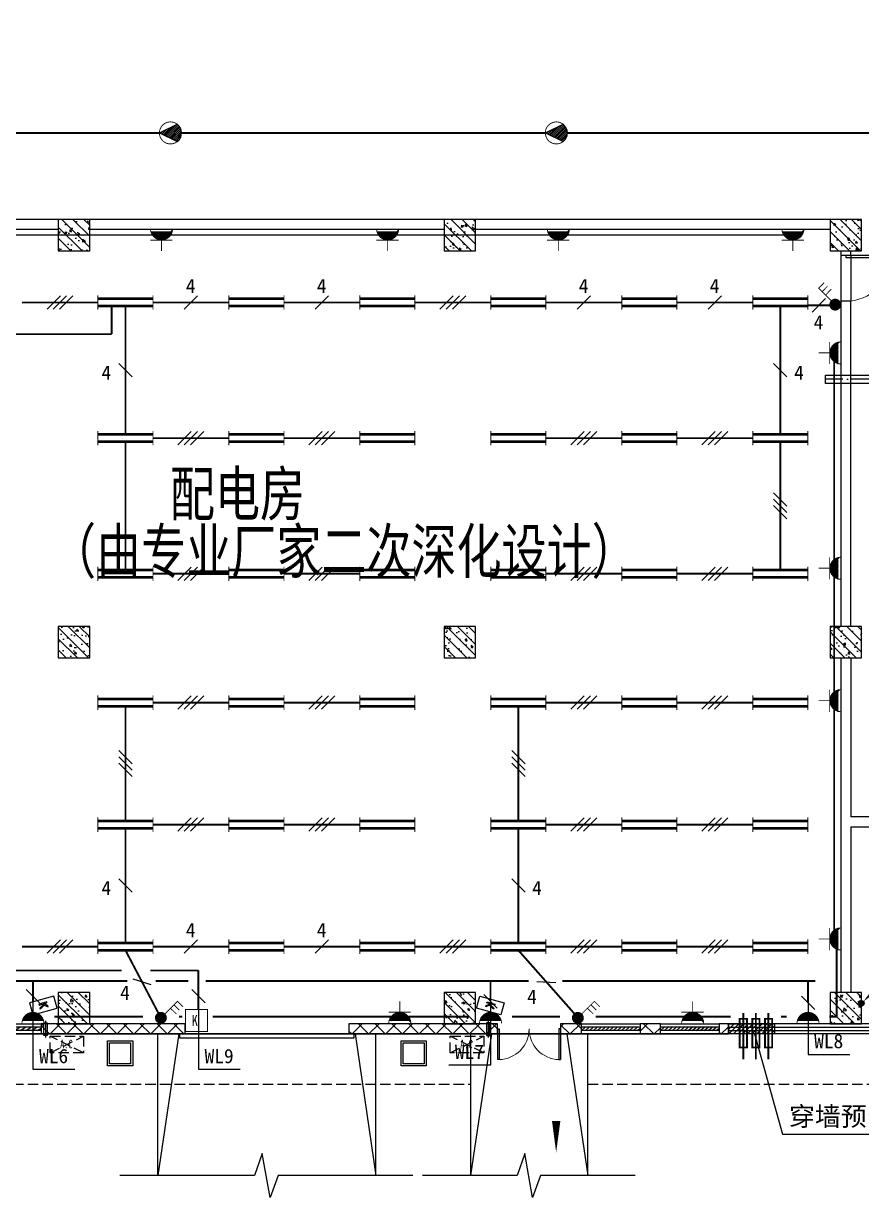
# Model space of a CAD drawing. Header units: millimetres. Extents: x -633009578 to 5705885, y -633235091 to 2571734.
# Drawn here: x 2863417 to 2883395, y 2056096 to 2084081 of the extents above; entities that cross this region are included whole.
import ezdxf

# ---------------------------------------------------------------- set-up
doc = ezdxf.new("R2010")
doc.units = ezdxf.units.MM
doc.header["$LTSCALE"] = 1000
doc.header["$MEASUREMENT"] = 0
doc.linetypes.add('DASH', pattern=[0.35, 0.25, -0.1])
doc.linetypes.add('DOTE', pattern=[2.4200000000000004, 2, -0.2, 0.02, -0.2])
doc.layers.get('0').update_dxf_attribs({"color": 9})
for name, color, linetype in [('3T_WOOD', 21, 'Continuous'), ('A-COLUM(柱)', 255, 'Continuous'), ('A-DI-S(箭头)', 76, 'Continuous'), ('A-DOOR(门）', 4, 'Continuous'), ('A-EQPM(设备)', 15, 'Continuous'), ('A-F-AREA(计算)', 5, 'Continuous'), ('A-HATH(填充)', 8, 'Continuous'), ('A-LM-QPM(设备)', 8, 'Continuous'), ('A-ROOF-G(钢构)', 25, 'Continuous'), ('A-ST-O(室外)', 54, 'Continuous'), ('A-STAR(楼梯)', 51, 'Continuous'), ('A-TEXT(房间)', 243, 'Continuous'), ('A-WALL(墙)', 255, 'Continuous'), ('A-WINDOW（窗）', 4, 'Continuous'), ('WALL', 9, 'Continuous'), ('电-弱电平面-箭头', 3, 'Continuous'), ('电-强电平面-标注', 3, 'Continuous'), ('电-强电平面-线缆', 3, 'Continuous'), ('电-桥架', 4, 'Continuous'), ('设备-插座', 3, 'Continuous'), ('设备-照明', 3, 'Continuous'), ('设备-箱柜', 3, 'Continuous')]:
    doc.layers.add(name, color=color, linetype=linetype)
doc.styles.add('_TCH', font='simhei.ttf', dxfattribs={"width": 0.75, "bigfont": 'hztxt.shx'})
doc.styles.add('_TCH_DIM', font='simhei.ttf', dxfattribs={"width": 0.8, "bigfont": 'hztxt.shx'})
doc.styles.add('ELEC-DIM', font='simhei.ttf')
doc.styles.add('IDQSTYLE', font='simhei.ttf', dxfattribs={"width": 0.707, "bigfont": 'hztxt.shx'})
doc.styles.get("Standard").update_dxf_attribs({"font": 'simhei.ttf', "bigfont": 'hztxt.shx'})
pattern_1 = [(45, (-1310357.920547368, -13.22285339003429), (-200.0002033111466, 200.0002033111467), []), (135, (-1310357.920547368, -13.22285339003429), (-200.0002033111467, -200.0002033111466), [])]

# ---------------------------------------------------------------- blocks, each defined once
blk = doc.blocks.new('VdFDAFDFfasdgfswgre')
at = {"layer": 'A-LM-QPM(设备)'}
for p, q in [((-18.82899837940931, -406.182118716184), (32.44091908354312, -219.865729555022)), ((32.44091908354312, -219.865729555022), (56.36419694311917, -226.448856712319)), ((56.36419694311917, -226.448856712319), (37.18157476373017, -296.1590703437105)), ((49.2817729152739, -324.0305588338524), (125.9159782715142, -245.5878820237704)), ((153.1663345098495, -253.0865434217267), (58.93851659074426, -349.0140868732706)), ((125.9159782715142, -245.5878820237704), (153.1663345098495, -253.0865434217267)), ((5.094279481098056, -412.765245873481), (-18.82899837940931, -406.182118716184)), ((26.97990751266479, -333.232229411602), (5.094279481098056, -412.765245873481)), ((49.2817729152739, -324.0305588338524), (26.97990751266479, -333.232229411602)), ((26.97990751266479, -333.232229411602), (49.2817729152739, -324.0305588338524)), ((67.04131023027003, -429.8116214922629), (26.97990751266479, -333.232229411602)), ((37.18157476373017, -296.1590703437105), (49.2817729152739, -324.0305588338524)), ((58.93851659074426, -349.0140868732706), (97.61874484550208, -438.2258171304129)), ((97.61874484550208, -438.2258171304129), (67.04131023027003, -429.8116214922629))]:
    blk.add_line(p, q, dxfattribs=at)
blk.add_lwpolyline([(0, 0), (289.248551459983, -79.59444376500323), (130.0596639309078, -658.0915466849692), (-159.1888875309378, -578.4971029208973)], close=True, dxfattribs=at)
blk = doc.blocks.new('1fdasdas')
at = {"layer": 'A-EQPM(设备)', "linetype": 'DASH'}
for p, q in [((800.000240216963, -0.0003133723512291908), (0.0002401703968644142, 399.9996865927242)), ((0.0002401703968644142, -0.0003133723512291908), (800.000240216963, 399.9996865927242))]:
    blk.add_line(p, q, dxfattribs=at)
blk.add_lwpolyline([(0.0002401703968644142, 399.9996865927242), (800.000240216963, 399.9996865927242), (800.000240216963, -0.0003133723512291908), (0.0002401703968644142, -0.0003133723512291908)], close=True, dxfattribs=at)
at = {"layer": 'A-EQPM(设备)', "style": '_TCH_DIM', "width": 0.7058823529411765}
blk.add_text('A.C', height=204, dxfattribs=at).set_placement((239.6609672275372, 108.2505295248702))
blk = doc.blocks.new('31231')
at = {"layer": 'A-EQPM(设备)', "linetype": 'DASH', "ltscale": 500}
blk.add_lwpolyline([(46923.81837394973, 1033154.040788963), (47003.81837394973, 1033154.040788963), (47003.81837394973, 1032854.040788963), (46923.81837394973, 1032854.040788963)], close=True, dxfattribs=at)
blk.add_lwpolyline([(46963.81837394973, 1033204.040788963), (46963.81837394973, 1032804.040788963)], dxfattribs=at)
blk = doc.blocks.new('$DorLib2D$00000002')
for p, q in [((-0.5, -5.684341886080802e-17), (-0.5000000000000007, 0.4875)), ((-0.4750000000000007, 0.4875), (-0.5000000000000007, 0.4875)), ((-0.475, -2.842170943040401e-17), (-0.4750000000000007, 0.4875)), ((0.475, -2.842170943040401e-17), (0.4750000000000007, 0.4875)), ((0.4750000000000007, 0.4875), (0.5000000000000007, 0.4875)), ((0.5, -5.684341886080802e-17), (0.5000000000000007, 0.4875)), ((-0.5, -5.684341886080802e-17), (-0.475, -2.842170943040401e-17)), ((0.5, -5.684341886080802e-17), (0.475, -2.842170943040401e-17))]:
    blk.add_line(p, q)
at = {"lineweight": 13}
for centre, start, end in [((-0.4875, -4.263256414560601e-17), 0, 88.53071641864632), ((0.4875, -4.263256414560601e-17), 91.4692835813537, 180)]:
    blk.add_arc(centre, 0.4875, start, end, dxfattribs=at)
blk = doc.blocks.new('$DorLib2D$00000126')
at = {"color": 0, "linetype": 'Continuous'}
for p, q in [((-0.5319999999956053, 0.5), (-0.5319999999956053, 0.900000000000091)), ((0.5320000000047003, 0.900000000000091), (0.5320000000047003, 0.5000000000002274))]:
    blk.add_line(p, q, dxfattribs=at)
at = {"color": 0, "linetype": 'DASH'}
for p, q in [((-0.5319999999956053, 0.900000000000091), (0.5320000000047003, 0.900000000000091)), ((-0.5319999999956053, 0.5), (0.5320000000047003, 0.5000000000002274))]:
    blk.add_line(p, q, dxfattribs=at)
blk = doc.blocks.new('$TCHSYS$WIN2D')
for p, q in [((-0.5, 0.5), (0.5, 0.5)), ((-0.5, 0.5), (-0.4999999999999999, -0.5)), ((0.5, 0.5), (0.4999999999999998, -0.5)), ((0.5, 0.1666666666666666), (-0.5, 0.1666666666666666)), ((0.5, -0.1666666666666667), (-0.5, -0.1666666666666667)), ((-0.4999999999999999, -0.5), (0.5, -0.5))]:
    blk.add_line(p, q)
blk = doc.blocks.new('$WINLIB2D$00000039')
at = {"color": 0}
for points in [[(-0.4999999999983409, 0.5000000000445652), (-0.4999999999999964, -0.4999999999999716)], [(0.5000000000016591, 0.4999999999536158), (-0.4999999999983409, 0.5000000000445652)], [(0.4999999999983338, -0.5000000000463842), (0.4999999999999609, 0.4999999999999432)], [(-0.499999999999428, 0.1666666667124446), (0.500000000000572, 0.1666666666205998)], [(-0.3838834764901549, -0.166666666632409), (-0.4479860405916831, 0.1666666667079113)], [(-0.3158924398378069, -0.166666666637866), (-0.3799950039392748, 0.1666666667006353)], [(-0.2479014031851996, -0.166666666645142), (-0.3120039672867243, 0.1666666666951784)], [(-0.1799103665328481, -0.1666666666505989), (-0.2440129306343159, 0.1666666666887977)], [(-0.1119193298802692, -0.1666666666569512), (-0.1760218939817904, 0.1666666666824455)], [(-0.04392829322788927, -0.1666666666633319), (-0.1080308573293216, 0.1666666666760648)], [(0.02406274342471804, -0.1666666666696841), (-0.04003982067680312, 0.1666666666697125)], [(0.09205378007703402, -0.1666666666751411), (0.02795121597557682, 0.1666666666642556)], [(0.1600448167296129, -0.1666666666815217), (0.0959422526280953, 0.1666666666578749)], [(0.2280358533819644, -0.166666666687874), (0.163933289280525, 0.1666666666505989)], [(0.2960268900345753, -0.1666666666942547), (0.231924325933047, 0.1666666666460657)], [(0.3640179266869801, -0.1666666667006069), (0.2999153625854838, 0.166666666639685)], [(0.4320089633395341, -0.1666666667060639), (0.3679063992380058, 0.166666666632409)], [(0.4999999999916831, -0.1666666667115209), (0.4358974358904746, 0.1666666666260568)], [(-0.4518745131427302, -0.1666666666260284), (-0.5000000000072298, 0.08358586507802102)], [(-0.500000000000572, -0.1666666666214951), (0.499999999999428, -0.1666666667124446)], [(0.4999999999983338, -0.5000000000463842), (-0.5000000000016662, -0.4999999999554348)]]:
    blk.add_lwpolyline(points, dxfattribs=at)
blk = doc.blocks.new('$DorLib2D$00000001')
for p, q in [((0.45, 0.9750000000000001), (0.5000000000000002, 0.9750000000000001)), ((0.45, 0), (0.45, 0.9750000000000001)), ((0.5, 0), (0.5, 0.9750000000000001)), ((0.5, 0), (0.45, 0))]:
    blk.add_line(p, q)
at = {"lineweight": 13}
blk.add_arc((0.475, 0), 0.975, 91.4692835813538, 180, dxfattribs=at)
blk = doc.blocks.new('_FZH')
h = blk.add_hatch()
h.set_pattern_fill('钢筋混凝土', color=256, scale=0.1, style=0)
h.set_pattern_definition([(45, (0, 0), (-0.1767766952966369, 0.1767766952966369), []), (50, (0, 0), (0.7172601826007535, -0.06275213498259512), [0.07500000000000001, -0.8250000000000001]), (355, (0, 0), (-0.138751333613, 0.7521921337000119), [0.06, -0.66]), (100.4514, (0.05977168000000001, -0.00522934), (0.5785093817140216, 0.6894395420609536), [0.06374019, -0.701142112]), (46.1842, (0, 0.2), (1.067241048625645, -0.1655190143290181), [0.1125, -1.2375]), (96.6356, (0.088936745, 0.186206693), (0.9346627055487033, 0.9741178709004418), [0.095610288, -1.051713]), (351.1842, (0, 0.2), (0.9346619451336272, 0.9741186009253247), [0.09000000000000001, -0.9900000000000001]), (21, (0.1, 0.15), (0.5969070521184617, -0.4026188906653388), [0.07500000000000001, -0.8250000000000001]), (326, (0.1, 0.15), (0.2433153319215824, 0.7251500450468529), [0.06, -0.66]), (71.4514, (0.149742233, 0.116448394), (0.84022262858149, 0.3225304967099524), [0.06374019, -0.701142112]), (37.50000000000001, (0, 0), (0.01215985531729062, 0.3328938538313115), [0, -0.652, 0, -0.67, 0, -0.6625000000000001]), (7.499999999999999, (0, 0), (0.2630695374421486, 0.3944117118823603), [0, -0.382, 0, -0.637, 0, -0.2525]), (-32.5, (-0.223, 0), (0.533822436172409, -0.02255487173437976), [0, -0.25, 0, -0.78, 0, -1.035]), (-42.5, (-0.323, 0), (0.5831861693423862, 0.1001049823323177), [0, -0.325, 0, -0.518, 0, -0.735])])
h.paths.add_polyline_path([(-0.5, -0.5), (0.5, -0.5), (0.5, 0.5), (-0.5, 0.5)])
blk.add_lwpolyline([(-0.5, -0.5), (0.5, -0.5), (0.5, 0.5), (-0.5, 0.5)], close=True)
blk = doc.blocks.new('9-29-1')
h = blk.add_hatch()
h.set_pattern_fill('ANSI31', color=256, scale=50)
h.set_pattern_definition([(45, (0, 0), (-56.1266007566822, 56.12660075668221), [])])
h.paths.add_polyline_path([(1224340.587888442, 1382257.113137862), (1225440.587888442, 1382257.113137862), (1225440.587888442, 1382017.113137862), (1224340.587888442, 1382017.113137862)])
at = {"layer": 'A-HATH(填充)'}
h = blk.add_hatch(dxfattribs=at)
h.set_pattern_fill('多孔材料', color=256, scale=100, style=0)
h.set_pattern_definition(pattern_1)
h.paths.add_polyline_path([(1207960.598288081, 1382017.113137871), (1211390.598288081, 1382017.113137871), (1211390.598288081, 1382257.113137866), (1207960.598288081, 1382257.113137866)])
h = blk.add_hatch(dxfattribs=at)
h.set_pattern_fill('多孔材料', color=256, scale=100, style=0)
h.set_pattern_definition(pattern_1)
h.paths.add_polyline_path([(1215290.59828859, 1382017.113137871), (1218840.598288081, 1382017.113137871), (1218840.598288081, 1382257.113137865), (1215290.59828859, 1382257.113137865)])
h = blk.add_hatch(dxfattribs=at)
h.set_pattern_fill('多孔材料', color=256, scale=100, style=0)
h.set_pattern_definition(pattern_1)
h.paths.add_polyline_path([(1220340.598288081, 1382017.113137871), (1220840.587888199, 1382017.113137871), (1220840.587888199, 1382257.113137865), (1220340.598288081, 1382257.113137865)])
h = blk.add_hatch(dxfattribs=at)
h.set_pattern_fill('多孔材料', color=256, scale=100, style=0)
h.set_pattern_definition(pattern_1)
h.paths.add_polyline_path([(1222240.587888198, 1382017.113137871), (1222720.587888707, 1382017.113137871), (1222720.587888707, 1382257.113137865), (1222240.587888198, 1382257.113137865)])
h = blk.add_hatch(dxfattribs=at)
h.set_pattern_fill('多孔材料', color=256, scale=100, style=0)
h.set_pattern_definition(pattern_1)
h.paths.add_polyline_path([(1224120.587888707, 1382017.113137871), (1224340.587888199, 1382017.113137871), (1224340.587888198, 1382257.113137865), (1224120.587888707, 1382257.113137865)])
blk.add_lwpolyline([(1224340.587888442, 1382257.113137862), (1225440.587888442, 1382257.113137862), (1225440.587888442, 1382017.113137862), (1224340.587888442, 1382017.113137862)], close=True)
at = {"layer": 'A-DI-S(箭头)'}
blk.add_lwpolyline([(1220236.369363903, 1380858.48716677, 0, 0, 0), (1220236.369363903, 1379195.48716677, 0, 200, 0), (1220236.369363903, 1379945.48716677, 0, 0, 0)], format="xyseb", dxfattribs=at)
for points in [[(1216819.292556474, 1378643.969036327), (1213607.093135256, 1378643.969036327), (1213416.008762266, 1378118.969036327), (1213230.865432522, 1379168.969036327), (1213044.593135256, 1378643.969036327), (1209832.393714038, 1378643.969036327)], [(1222119.292556473, 1378643.966357312), (1219866.312455637, 1378643.966357312), (1219675.228082647, 1378118.966357312), (1219490.084752903, 1379168.966357312), (1219303.812455637, 1378643.966357312), (1217050.832354801, 1378643.966357312)]]:
    blk.add_lwpolyline(points, dxfattribs=at)
at = {"layer": 'A-DOOR(门）'}
for p, q in [((1227020.598288357, 1400582.113137483), (1227020.598288357, 1399482.113137483)), ((1227260.598288357, 1400582.113137483), (1227260.598288357, 1399482.113137483)), ((1211390.598288313, 1382017.113137865), (1215290.598288313, 1382017.113137865)), ((1218840.598288335, 1382017.113137865), (1220340.598288335, 1382017.113137865))]:
    blk.add_line(p, q, dxfattribs=at)
at = {"layer": 'A-F-AREA(计算)'}
blk.add_lwpolyline([(1121700.598288358, 1518097.113137865), (1255980.598288358, 1518097.113137865), (1255980.598288358, 1382017.113137865), (1121700.598288358, 1382017.113137865)], close=True, dxfattribs=at)
at = {"layer": 'A-ROOF-G(钢构)'}
for points in [[(1209540.605494114, 1381855.3792425), (1210140.605494114, 1381855.3792425), (1210140.605494114, 1381255.3792425), (1209540.605494114, 1381255.3792425)], [(1209590.605494114, 1381805.3792425), (1210090.605494114, 1381805.3792425), (1210090.605494114, 1381305.3792425), (1209590.605494114, 1381305.3792425)], [(1216540.605494117, 1381855.3792425), (1217140.605494117, 1381855.3792425), (1217140.605494117, 1381255.3792425), (1216540.605494117, 1381255.3792425)], [(1216590.605494117, 1381805.3792425), (1217090.605494117, 1381805.3792425), (1217090.605494117, 1381305.3792425), (1216590.605494117, 1381305.3792425)]]:
    blk.add_lwpolyline(points, close=True, dxfattribs=at)
at = {"layer": 'A-ST-O(室外)', "linetype": 'DASH'}
for points in [[(1206240.597893176, 1380817.113137878), (1218190.598288403, 1380817.113137879)], [(1220990.597848017, 1380817.113137879), (1238540.598287759, 1380817.113137879)]]:
    blk.add_lwpolyline(points, dxfattribs=at)
at = {"layer": 'A-STAR(楼梯)'}
for points in [[(1210740.599526093, 1378643.966357319), (1210740.598288187, 1382017.113137863)], [(1211240.598288187, 1382017.113137873), (1210740.599526093, 1378643.966357319)], [(1215440.598288403, 1382017.113137873), (1215940.597050498, 1378643.966357319)], [(1215940.597050498, 1378643.966357319), (1215940.598288403, 1382017.113137863)], [(1218190.598288403, 1382017.113137862), (1218190.598288403, 1378643.966357312)], [(1218690.598288403, 1382017.113137866), (1218190.598288403, 1378643.966357312)], [(1220490.598288403, 1382017.113137866), (1220990.597050498, 1378643.966357312)], [(1220990.597050498, 1378643.966357312), (1220990.598288403, 1382017.113137856)]]:
    blk.add_lwpolyline(points, dxfattribs=at)
at = {"layer": 'A-WALL(墙)'}
for p, q in [((1208365.598288569, 1401432.113137871), (1199415.598288569, 1401432.11313788)), ((1217565.598288569, 1401432.113137909), (1209115.598288569, 1401432.113137836)), ((1226765.598288569, 1401432.113137838), (1218315.598287918, 1401432.113137844)), ((1208365.598288569, 1401192.113137871), (1199415.598288569, 1401192.113137833)), ((1217565.598288569, 1401192.113137857), (1209115.598288569, 1401192.113137856)), ((1226765.598288569, 1401192.113137891), (1218315.598287918, 1401192.113137847)), ((1227020.598288357, 1400682.113137866), (1227020.598288349, 1400582.113137516)), ((1227260.598288401, 1400582.113137516), (1227260.598288357, 1400682.113137866)), ((1227020.598288349, 1400582.113137516), (1227260.598288401, 1400582.113137516)), ((1227260.598288401, 1399482.113137516), (1227020.598288349, 1399482.113137516)), ((1227020.598288349, 1399482.113137516), (1227020.598288359, 1391732.113137495)), ((1227260.598288368, 1391732.113137495), (1227260.598288401, 1399482.113137516)), ((1227020.598288357, 1390982.113137866), (1227020.598288357, 1387077.113143673)), ((1227260.598288357, 1390982.113137866), (1227260.598288451, 1387197.113143614)), ((1227020.598288357, 1387077.113143673), (1227020.598288308, 1383007.113138146)), ((1228720.598288495, 1387197.113143614), (1227260.598288451, 1387197.113143614)), ((1227260.598288355, 1386957.113143722), (1227260.598288355, 1383007.113138146)), ((1227260.598288355, 1386957.113143722), (1228720.598288492, 1386957.113143768))]:
    blk.add_line(p, q, dxfattribs=at)
at = {"layer": 'A-WINDOW（窗）'}
blk.add_lwpolyline([(1225440.587888387, 1382257.113137861), (1225440.587888387, 1382017.113137861)], dxfattribs=at)
at = {"layer": 'WALL'}
for p, q in [((1211390.598288081, 1382257.113137866), (1207960.598288081, 1382257.113137866)), ((1207960.598288081, 1382257.113137866), (1207960.598288081, 1382017.113137871)), ((1211390.598288081, 1382017.113137871), (1211390.598288081, 1382257.113137866)), ((1218840.598288081, 1382257.113137865), (1215290.59828859, 1382257.113137865)), ((1215290.59828859, 1382257.113137865), (1215290.59828859, 1382017.113137871)), ((1218840.598288081, 1382017.113137871), (1218840.598288081, 1382257.113137865)), ((1220840.587888199, 1382257.113137865), (1220340.598288081, 1382257.113137865)), ((1220340.598288081, 1382257.113137865), (1220340.598288081, 1382017.113137871)), ((1220840.587888199, 1382017.113137871), (1220840.587888199, 1382257.113137865)), ((1222720.587888707, 1382257.113137865), (1222240.587888198, 1382257.113137865)), ((1222240.587888198, 1382257.113137865), (1222240.587888198, 1382017.113137871)), ((1222720.587888707, 1382017.113137871), (1222720.587888707, 1382257.113137865)), ((1224340.587888198, 1382257.113137865), (1224120.587888707, 1382257.113137865)), ((1224120.587888707, 1382257.113137865), (1224120.587888707, 1382017.113137871)), ((1224340.587888199, 1382017.113137871), (1224340.587888198, 1382257.113137865)), ((1207960.598288081, 1382017.113137871), (1211390.598288081, 1382017.113137871)), ((1215290.59828859, 1382017.113137871), (1218840.598288081, 1382017.113137871)), ((1220340.598288081, 1382017.113137871), (1220840.587888199, 1382017.113137871)), ((1222240.587888198, 1382017.113137871), (1222720.587888707, 1382017.113137871)), ((1224120.587888707, 1382017.113137871), (1224340.587888199, 1382017.113137871))]:
    blk.add_line(p, q, dxfattribs=at)
at = {"layer": 'A-COLUM(柱)', "xscale": 750, "yscale": 750, "zscale": 750, "rotation": 270}
for p in [(1208740.598288357, 1401057.113137866), (1217940.598288357, 1401057.113137866), (1227140.598288357, 1401057.113137866), (1208740.598288357, 1391357.113137866), (1217940.598288357, 1391357.113137866), (1227140.598288357, 1391357.113137866), (1208740.598288357, 1382632.113137866), (1217940.598288357, 1382632.113137866), (1227140.598288357, 1382632.113137866)]:
    blk.add_blockref('_FZH', p, dxfattribs=at)
at = {"layer": 'A-DOOR(门）', "extrusion": (0, 0, -1)}
for name, p, xscale, yscale, zscale, rotation in [('$DorLib2D$00000001', (-1227140.598288357, 1400032.113137483), 1100, 1100, 1100, 90.00000000000001), ('$DorLib2D$00000126', (-1213340.598288313, 1382137.113137865), -3900, 240, 3900, 180.0000000000016), ('$DorLib2D$00000002', (-1219590.598288335, 1382137.113137865), -1500, 1500, 1500, 180.0000000000016)]:
    blk.add_blockref(name, p, dxfattribs=dict(at, xscale=xscale, yscale=yscale, zscale=zscale, rotation=rotation))
at = {"layer": 'A-EQPM(设备)', "color": 6}
for name, p in [('31231', (1161101.779914407, 349128.3871107285)), ('1fdasdas', (1208171.348970223, 1381566.133834988)), ('1fdasdas', (1217709.86153762, 1381566.133834988))]:
    blk.add_blockref(name, p, dxfattribs=at)
at = {"layer": 'A-EQPM(设备)', "color": 6, "xscale": -1}
blk.add_blockref('31231', (1265579.431073823, 349128.3871107285), dxfattribs=at)
at = {"layer": 'A-LM-QPM(设备)', "xscale": -1, "rotation": 89.99999999999999}
blk.add_blockref('VdFDAFDFfasdgfswgre', (1207684.190088089, 1382761.569895266), dxfattribs=at)
at = {"layer": 'A-LM-QPM(设备)', "rotation": 270}
blk.add_blockref('VdFDAFDFfasdgfswgre', (1218997.020900141, 1382761.569895266), dxfattribs=at)
at = {"layer": 'A-WINDOW（窗）', "extrusion": (0, 0, -1), "yscale": 240, "rotation": 1.591588540602974e-12}
for name, p, xscale, zscale in [('$WINLIB2D$00000039', (-1206960.598288356, 1382137.113137865), 2000.000000000233, 2000.000000000233), ('$WINLIB2D$00000039', (-1221540.587888427, 1382137.113137865), 1400, 1400), ('$WINLIB2D$00000039', (-1223420.587888428, 1382137.113137865), 1400, 1400), ('$TCHSYS$WIN2D', (-1230340.587888426, 1382137.113137865), 12000, 12000)]:
    blk.add_blockref(name, p, dxfattribs=dict(at, xscale=xscale, zscale=zscale))
at = {"layer": 'A-TEXT(房间)', "style": '_TCH', "width": 0.75}
for s, p in [('配电房', (1211027.354647213, 1394369.009014993)), ('（由专业厂家二次深化设计）', (1208192.754064123, 1393001.07103065))]:
    blk.add_text(s, height=1050, dxfattribs=at).set_placement(p)
blk = doc.blocks.new('*X132')
at = {"color": 0, "linetype": 'Continuous'}
for p, q in [((192.590110055903, 446.7242872143482), (193.9264208598343, 448.0605980182795)), ((192.6512440212146, 447.2096852483717), (193.4410228258108, 447.9994640529679)), ((192.666080612941, 446.3759937026742), (194.2747143715083, 447.9846274612416)), ((192.8122309321682, 446.0978799531896), (194.552828120993, 447.8384771420143)), ((193.0126674313866, 445.874052383696), (194.7766556904866, 447.6380406427959)), ((193.2651240367983, 445.7022449203958), (194.9484631537868, 447.3855840373842)), ((193.5780466605768, 445.5909034754624), (195.0598045987202, 447.0726614136058)), ((193.9838870800477, 445.5724798262212), (195.0782282479613, 446.6668209941349))]:
    blk.add_line(p, q, dxfattribs=at)
blk = doc.blocks.new('HC001446')
at = {"color": 0, "linetype": 'Continuous'}
blk.add_line((5.527270022789651, 5.473665066578945), (2.421777122314836, 2.298687544782609), dxfattribs=at)
blk.add_lwpolyline([(2.421777122314836, 2.298687544782609, 0.8, 0, 0), (0.4698776614111466, 0.4121164681388052, 0, 0, 0)], format="xyseb", dxfattribs=at)
blk.add_circle((0, 0), 0.625, dxfattribs=at)
at = {"color": 0, "linetype": 'Continuous', "xscale": 0.5, "yscale": 0.5, "zscale": 0.5}
blk.add_blockref('*X132', (-96.91845018383214, -223.4069038532592), dxfattribs=at)
at = {"color": 0, "style": 'IDQSTYLE', "width": 0.7}
blk.add_attdef('PSFHATT', (7.527270022789651, -0.62500001), '', height=2.5, dxfattribs=at)
blk = doc.blocks.new('HC000067')
at = {"color": 0, "linetype": 'Continuous'}
for points, const_width in [([(6.25, 0.8328412808464349), (-6.250000000000057, 0.8328412808464349)], 0.6), ([(-6.250000000000057, 1.65), (-6.250000000000057, -1.650000000000057)], 0.2), ([(6.25, 1.65), (6.25, -1.650000000000057)], 0.2), ([(6.25, -0.8328412808464352), (-6.250000000000057, -0.8328412808464352)], 0.6)]:
    blk.add_lwpolyline(points, dxfattribs=dict(at, const_width=const_width))
at = {"color": 0, "style": 'IDQSTYLE', "width": 0.7}
blk.add_attdef('PSFHATT', (8.25, -1.650000000000057), '', height=2.5, dxfattribs=at)
blk = doc.blocks.new('*X155')
at = {"color": 0, "linetype": 'Continuous'}
for p, q in [((261.9988066744281, 135.850956910748), (263.2375091559566, 137.0896593922765)), ((262.0234026256783, 135.5927101495236), (263.4957559171792, 137.0650634410244)), ((262.0463461952987, 136.1813391440932), (262.9071269225657, 137.0421198713602)), ((262.0884022348038, 135.3748670461744), (263.7135990205094, 137.00006383188)), ((262.1829592200917, 135.1865813189878), (263.9018847477136, 136.9055068466096)), ((262.3023466942452, 135.0231260806666), (264.0653399860179, 136.7861193724393)), ((262.4446987243758, 134.8826353983226), (264.205830668362, 136.6437673423088)), ((262.6100901587723, 134.7651841202445), (264.3232819464568, 136.478375907929)), ((262.8005700291263, 134.6728212781239), (264.4156447885779, 136.2878960375755)), ((263.0211904412342, 134.6105989777572), (264.4778670889456, 136.0672756254685)), ((263.2836307586351, 134.5901965826834), (264.4982694840214, 135.8048353080697)), ((263.6234742990336, 134.6471974106073), (264.4412686561033, 135.464991767677))]:
    blk.add_line(p, q, dxfattribs=at)
blk = doc.blocks.new('HC000111')
at = {"color": 0, "linetype": 'Continuous', "const_width": 0.2}
for points in [[(0.8838834764831975, 2.133883476483163), (3.750000000000091, 5), (5.000000000000091, 3.75)], [(2.221789122165297, 3.388795923702901), (3.514416944097014, 2.132759994237858)], [(2.898879886034229, 4.275409520972289), (4.191507707965946, 3.019373591507303)]]:
    blk.add_lwpolyline(points, dxfattribs=at)
blk.add_lwpolyline([(0.8838834764833108, 0.3661165235168934, 0.1989123673796338), (1.250000000000034, 1.250000000000057, 0.1989123673796269), (0.8838834764832544, 2.13388347648322, 0.1989123673796352), (9.12880881998035e-14, 2.5, 0.1989123673796539), (-0.8838834764830719, 2.13388347648322, 0.1989123673796721), (-1.249999999999966, 1.250000000000057, 0.1989123673796564), (-0.8838834764831855, 0.3661165235168368, 0.198912367379673), (9.087175456556906e-14, 0, 0.198912367379652)], format="xyb", close=True, dxfattribs=at)
at = {"color": 0, "linetype": 'Continuous'}
blk.add_blockref('*X155', (-263.2487560761181, -134.5897099905746), dxfattribs=at)
at = {"color": 0, "style": 'IDQSTYLE', "width": 0.7}
blk.add_attdef('PSFHATT', (7.000000000000091, -1e-08), '', height=2.5, dxfattribs=at)
blk = doc.blocks.new('HC000127')
at = {"color": 0, "linetype": 'Continuous'}
for p, q in [((-2.394925552313452, 4.28283084360757), (-2.301234691969285, 4.37652170395188)), ((-2.321819471781509, 4.073094211665051), (-2.018391979494709, 4.37652170395188)), ((-2.234077361864593, 3.877993609107307), (-1.735549267019906, 4.37652170395188)), ((-2.133071322147771, 3.696156936349553), (-1.45270655454533, 4.37652170395188)), ((-2.019722391649111, 3.526663154373495), (-1.169863842070754, 4.37652170395188)), ((-1.89462033080963, 3.3689225027384), (-0.8870211295961781, 4.37652170395188)), ((-1.75809067461546, 3.222609446457881), (-0.6041784171216023, 4.37652170395188)), ((-1.610228640033711, 3.087628768565168), (-0.3213357046467991, 4.37652170395188)), ((-1.450908635363021, 2.964106060761054), (-0.03849299217222324, 4.37652170395188)), ((-1.279771678729958, 2.852400304919513), (0.2443497203023526, 4.37652170395188)), ((-1.096187659196403, 2.753141611978464), (0.5271924327769284, 4.37652170395188)), ((-0.8991825738169155, 2.667303984883461), (0.8100351452515042, 4.37652170395188)), ((-0.6873090270223656, 2.596334819203292), (1.092877857726307, 4.37652170395188)), ((-0.4584132462771322, 2.542387887474007), (1.375720570200883, 4.37652170395188)), ((-0.209190882280609, 2.508767538995784), (1.658563282675459, 4.37652170395188)), ((0.06574902768079482, 2.500864736482612), (1.941405995150035, 4.37652170395188)), ((0.3761933590246826, 2.528466355351895), (2.224248707624611, 4.376521703951852)), ((0.7437720382852149, 2.613202322137766), (2.386797677867207, 4.256227961719787)), ((1.246104544721902, 2.832692116099963), (2.167307883900094, 3.753895455278013))]:
    blk.add_line(p, q, dxfattribs=at)
at = {"color": 0, "linetype": 'Continuous', "const_width": 0.2}
blk.add_lwpolyline([(-2.5, 5, 0.198912367379654), (-1.767766952966213, 3.232233047033674, 0.1989123673796558), (-4.592273826913179e-16, 2.5, 0.1989123673796559), (1.767766952966213, 3.232233047033674, 0.1989123673796541), (2.5, 4.999999999999999)], format="xyb", dxfattribs=at)
for points in [[(-2.421006983541474, 4.37652170395188), (2.421006983541474, 4.37652170395188)], [(0, 2.5), (0, 0)]]:
    blk.add_lwpolyline(points, dxfattribs=at)
at = {"color": 0, "style": 'IDQSTYLE', "width": 0.7}
blk.add_attdef('PSFHATT', (4.500000010000001, 0), '', height=2.5, dxfattribs=at)
blk = doc.blocks.new('*X164')
at = {"color": 0, "linetype": 'Continuous'}
for p, q in [((159.595646846908, 156.7672197221619), (159.6233466819307, 156.7949195571846)), ((159.6640079704214, 156.5527381332005), (159.9061893944054, 156.7949195571846)), ((159.747532531186, 156.3534199814905), (160.18903210688, 156.7949195571846)), ((159.8446775338837, 156.1677222717137), (160.4718748193546, 156.7949195571846)), ((159.9544025265515, 155.9946045519069), (160.7547175318292, 156.7949195571846)), ((160.0760273856543, 155.833386698535), (161.0375602443038, 156.7949195571846)), ((160.2091522122192, 155.6836688126253), (161.3204029567785, 156.7949195571846)), ((160.3536147760518, 155.5452886639833), (161.6032456692531, 156.7949195571846)), ((160.5094741859558, 155.4183053614127), (161.8860883817277, 156.7949195571846)), ((160.6770167777584, 155.3030052407406), (162.1689310942023, 156.7949195571846)), ((160.8567856433337, 155.1999313938414), (162.451773806677, 156.7949195571846)), ((161.0496413096342, 155.1099443476672), (162.7346165191516, 156.7949195571846)), ((161.2568708631404, 155.0343311886988), (163.0174592316262, 156.7949195571846)), ((161.4803825063601, 154.9750001194438), (163.3003019441008, 156.7949195571846)), ((161.7230685552892, 154.9348434558983), (163.5831446565754, 156.7949195571846)), ((161.9895441276247, 154.9184763157592), (163.86598736905, 156.7949195571846)), ((162.2878715788766, 154.9339610545365), (164.4937876543064, 157.1398771299663)), ((162.6346011340941, 154.9978478972794), (164.4299008115636, 156.7931475747489)), ((163.0778250055067, 155.1582290562173), (164.2695196526256, 156.3499237033363))]:
    blk.add_line(p, q, dxfattribs=at)
blk = doc.blocks.new('HC000134')
at = {"color": 0, "linetype": 'Continuous', "const_width": 0.2}
blk.add_lwpolyline([(-2.5, 5, 0.198912367379654), (-1.767766952966213, 3.232233047033674, 0.1989123673796558), (-4.592273826913179e-16, 2.5, 0.1989123673796559), (1.767766952966213, 3.232233047033674, 0.1989123673796541), (2.5, 4.999999999999999)], format="xyb", dxfattribs=at)
for points in [[(-2.421006983541702, 4.37652170395188), (2.421006983541702, 4.37652170395188)], [(-2.549372027147456, 2.476391871554483), (2.483025305961291, 2.476391871554483)], [(0, 2.5), (0, 0)]]:
    blk.add_lwpolyline(points, dxfattribs=at)
at = {"color": 0, "linetype": 'Continuous'}
blk.add_blockref('*X164', (-162.0093508556101, -152.4183978532327), dxfattribs=at)
at = {"color": 0, "style": 'IDQSTYLE', "width": 0.7}
blk.add_attdef('PSFHATT', (4.500000010000001, 0), '', height=2.5, dxfattribs=at)
blk = doc.blocks.new('HC000819')
at = {"color": 0, "linetype": 'Continuous', "const_width": 0.2}
blk.add_lwpolyline([(-2.500000000000028, 2.5), (2.500000000000028, 2.5), (2.500000000000028, -2.5), (-2.500000000000028, -2.5)], close=True, dxfattribs=at)
at = {"color": 0, "style": 'IDQSTYLE', "width": 0.7}
for tag, p in [('K', (-1.057540971843028, -1.250300357780837)), ('PSFHATT', (4.500000000000028, -2.5))]:
    blk.add_attdef(tag, p, '', height=2.5, dxfattribs=at)
blk = doc.blocks.new('*X108')
at = {"color": 0}
for p, q in [((136.0879914567448, 111.480675471453), (136.5891116047425, 111.9817956194506)), ((136.3734191454286, 111.3418390914248), (137.4151954540143, 112.3836154000105)), ((136.6588468341124, 111.2030027113966), (138.2412793032861, 112.7854351805704)), ((136.9442745227961, 111.0641663313685), (139.0673631525579, 113.1872549611303)), ((137.2297022114799, 110.9253299513403), (139.8744412620303, 113.5700690018908)), ((137.5151299001637, 110.7864935713122), (140.0984677542244, 113.3698314253729)), ((137.8005575888474, 110.647657191284), (140.296945436022, 113.1440450384586)), ((138.0859852775312, 110.5088208112558), (140.4692639236895, 112.8920994574141)), ((138.371412966215, 110.3699844312277), (140.613526567314, 112.6120980323267)), ((138.6568406548987, 110.2311480511995), (140.7260447237948, 112.3003521200956)), ((138.9422683435825, 110.0923116711714), (140.8001002526411, 111.9501435802299)), ((139.2276960322663, 109.9534752911432), (140.8226944263358, 111.5484736852127)), ((139.51312372095, 109.814638911115), (140.7634411569734, 111.0649563471384)), ((139.7985514096338, 109.6758025310869), (140.4970677059702, 110.3743188274233))]:
    blk.add_line(p, q, dxfattribs=at)
blk = doc.blocks.new('HC000092')
at = {"color": 0}
for p, q in [((-2.500000000000142, -1.989519660128281e-13), (1.543345329370851, 1.966744821857574)), ((-2.500000000000142, 1.989519660128281e-13), (1.543345329370851, -1.966744821857574))]:
    blk.add_line(p, q, dxfattribs=at)
at = {"color": 0, "linetype": 'Continuous', "const_width": 0.2}
blk.add_lwpolyline([(-1.7677669529659, -1.767766952965502, 0.1989123673796719), (-1.431228860470851e-13, -2.499999999999062, 0.1989123673796543), (1.767766952965616, -1.767766952965502, 0.1989123673796617), (2.499999999999858, 9.379164112033322e-13, 0.1989123673796613), (1.767766952965616, 1.767766952967264, 0.198912367379653), (-1.416224044503017e-13, 2.500000000000938, 0.1989123673796648), (-1.767766952965899, 1.767766952967265, 0.1989123673796613), (-2.500000000000142, 9.381115404892809e-13, 0.1989123673796762)], format="xyb", close=True, dxfattribs=at)
at = {"color": 0}
blk.add_arc((0, 0), 2.499999999999059, 308.1220102505408, 51.8779897494594, dxfattribs=at)
blk.add_blockref('*X108', (-138.3234359480451, -111.609359304874), dxfattribs=at)
at = {"color": 0, "style": 'IDQSTYLE', "width": 0.7}
blk.add_attdef('PSFHATT', (4.500000009999858, -2.500000009999062), '', height=2.5, dxfattribs=at)

msp = doc.modelspace()

# ---------------------------------------------------------------- linework, layer by layer
at = {"layer": '电-强电平面-标注'}
for p, q in [((2864295.759724211, 2077590.284385125), (2863977.561672676, 2077272.086333592)), ((2864445.759724211, 2077590.284385125), (2864127.561672676, 2077272.086333592)), ((2864595.759724211, 2077590.284385125), (2864277.561672676, 2077272.086333592)), ((2867567.981946436, 2077590.284385116), (2867249.783894903, 2077272.086333582)), ((2870690.204168658, 2077590.284385116), (2870372.006117125, 2077272.086333582)), ((2873662.426390868, 2077590.284385125), (2873344.228339333, 2077272.086333592)), ((2873812.426390868, 2077590.284385125), (2873494.228339333, 2077272.086333592)), ((2873962.426390868, 2077590.284385125), (2873644.228339333, 2077272.086333592)), ((2876934.648613103, 2077590.284385116), (2876616.45056157, 2077272.086333582)), ((2880056.870835325, 2077590.284385116), (2879738.672783792, 2077272.086333582)), ((2882535.923338326, 2077522.254446802), (2882217.725286793, 2077204.056395268)), ((2865688.672783811, 2075973.667718454), (2866006.870835345, 2075655.46966692)), ((2881617.981946437, 2075655.419666916), (2881299.783894902, 2075973.617718449)), ((2867417.981946437, 2074356.951051782), (2867099.783894902, 2074038.753000249)), ((2867567.981946437, 2074356.951051782), (2867249.783894902, 2074038.753000249)), ((2867717.981946437, 2074356.951051782), (2867399.783894902, 2074038.753000249)), ((2870540.204168659, 2074356.951051782), (2870222.006117124, 2074038.753000249)), ((2870690.204168659, 2074356.951051782), (2870372.006117124, 2074038.753000249)), ((2870840.204168659, 2074356.951051782), (2870522.006117124, 2074038.753000249)), ((2876784.648613103, 2074356.951051782), (2876466.450561568, 2074038.753000249)), ((2876934.648613103, 2074356.951051782), (2876616.450561568, 2074038.753000249)), ((2877084.648613103, 2074356.951051782), (2876766.450561568, 2074038.753000249)), ((2879906.870835326, 2074356.951051782), (2879588.672783791, 2074038.753000249)), ((2880056.870835326, 2074356.951051782), (2879738.672783791, 2074038.753000249)), ((2880206.870835326, 2074356.951051782), (2879888.672783791, 2074038.753000249)), ((2881617.981946436, 2072572.086333582), (2881299.783894903, 2072890.284385116)), ((2881617.981946436, 2072422.086333582), (2881299.783894903, 2072740.284385116)), ((2881617.981946436, 2072272.086333582), (2881299.783894903, 2072590.284385116)), ((2867417.981946437, 2071123.617718449), (2867099.783894902, 2070805.419666916)), ((2867567.981946437, 2071123.617718449), (2867249.783894902, 2070805.419666916)), ((2867717.981946437, 2071123.617718449), (2867399.783894902, 2070805.419666916)), ((2870540.204168659, 2071123.617718449), (2870222.006117124, 2070805.419666916)), ((2870690.204168659, 2071123.617718449), (2870372.006117124, 2070805.419666916)), ((2870840.204168659, 2071123.617718449), (2870522.006117124, 2070805.419666916)), ((2876784.648613103, 2071123.617718449), (2876466.450561568, 2070805.419666916)), ((2876934.648613103, 2071123.617718449), (2876616.450561568, 2070805.419666916)), ((2877084.648613103, 2071123.617718449), (2876766.450561568, 2070805.419666916)), ((2879906.870835326, 2071123.617718449), (2879588.672783791, 2070805.419666916)), ((2880056.870835326, 2071123.617718449), (2879738.672783791, 2070805.419666916)), ((2880206.870835326, 2071123.617718449), (2879888.672783791, 2070805.419666916)), ((2867417.981946437, 2068052.784385115), (2867099.783894902, 2067734.586333583)), ((2867567.981946437, 2068052.784385115), (2867249.783894902, 2067734.586333583)), ((2867717.981946437, 2068052.784385115), (2867399.783894902, 2067734.586333583)), ((2870540.204168659, 2068052.784385115), (2870222.006117124, 2067734.586333583)), ((2870690.204168659, 2068052.784385115), (2870372.006117124, 2067734.586333583)), ((2870840.204168659, 2068052.784385115), (2870522.006117124, 2067734.586333583)), ((2876784.648613103, 2068052.784385115), (2876466.450561568, 2067734.586333583)), ((2876934.648613103, 2068052.784385115), (2876616.450561568, 2067734.586333583)), ((2877084.648613103, 2068052.784385115), (2876766.450561568, 2067734.586333583)), ((2879906.870835326, 2068052.784385115), (2879588.672783791, 2067734.586333583)), ((2880056.870835326, 2068052.784385115), (2879738.672783791, 2067734.586333583)), ((2880206.870835326, 2068052.784385115), (2879888.672783791, 2067734.586333583)), ((2865688.672783812, 2066748.617718454), (2866006.870835344, 2066430.419666919)), ((2875373.537501958, 2066430.419666915), (2875055.339450425, 2066748.617718449)), ((2865688.672783812, 2066598.617718454), (2866006.870835344, 2066280.419666919)), ((2865688.672783812, 2066448.617718454), (2866006.870835344, 2066130.419666919)), ((2875373.537501958, 2066280.419666915), (2875055.339450425, 2066598.617718449)), ((2875373.537501958, 2066130.419666915), (2875055.339450425, 2066448.617718449)), ((2867417.981946437, 2065144.451051782), (2867099.783894902, 2064826.253000249)), ((2867567.981946437, 2065144.451051782), (2867249.783894902, 2064826.253000249)), ((2867717.981946437, 2065144.451051782), (2867399.783894902, 2064826.253000249)), ((2870540.204168659, 2065144.451051782), (2870222.006117124, 2064826.253000249)), ((2870690.204168659, 2065144.451051782), (2870372.006117124, 2064826.253000249)), ((2870840.204168659, 2065144.451051782), (2870522.006117124, 2064826.253000249)), ((2876784.648613103, 2065144.451051782), (2876466.450561568, 2064826.253000249)), ((2876934.648613103, 2065144.451051782), (2876616.450561568, 2064826.253000249)), ((2877084.648613103, 2065144.451051782), (2876766.450561568, 2064826.253000249)), ((2879906.870835326, 2065144.451051782), (2879588.672783791, 2064826.253000249)), ((2880056.870835326, 2065144.451051782), (2879738.672783791, 2064826.253000249)), ((2880206.870835326, 2065144.451051782), (2879888.672783791, 2064826.253000249)), ((2865688.672783811, 2063690.23438511), (2866006.870835345, 2063372.036333577)), ((2875373.537501959, 2063372.086333583), (2875055.339450425, 2063690.284385115)), ((2864295.759724211, 2062236.117718439), (2863977.561672676, 2061917.919666905)), ((2864445.759724211, 2062236.117718439), (2864127.561672676, 2061917.919666905)), ((2864595.759724211, 2062236.117718439), (2864277.561672676, 2061917.919666905)), ((2867567.981946436, 2062236.117718449), (2867249.783894903, 2061917.919666915)), ((2870690.204168658, 2062236.117718449), (2870372.006117125, 2061917.919666915)), ((2873662.426390868, 2062236.117718439), (2873344.228339333, 2061917.919666905)), ((2873812.426390868, 2062236.117718439), (2873494.228339333, 2061917.919666905)), ((2873962.426390868, 2062236.117718439), (2873644.228339333, 2061917.919666905)), ((2876784.648613103, 2062236.117718449), (2876466.450561568, 2061917.919666916)), ((2876934.648613103, 2062236.117718449), (2876616.450561568, 2061917.919666916)), ((2877084.648613103, 2062236.117718449), (2876766.450561568, 2061917.919666916)), ((2879906.870835326, 2062236.117718449), (2879588.672783791, 2061917.919666916)), ((2880056.870835326, 2062236.117718449), (2879738.672783791, 2061917.919666916)), ((2880206.870835326, 2062236.117718449), (2879888.672783791, 2061917.919666916)), ((2866024.857358848, 2061309.443436725), (2866454.448439791, 2061175.460216976)), ((2875657.152424347, 2061248.765345628), (2876106.306590764, 2061221.187550396)), ((2863483.395006013, 2061056.099025766), (2863801.593057548, 2060737.900974233)), ((2863642.49403178, 2060897), (2863642.49403178, 2059152.5)), ((2867428.395006013, 2061056.099025766), (2867746.593057548, 2060737.900974233)), ((2867587.49403178, 2060897), (2867587.49403178, 2059152.5)), ((2874391.895006013, 2060931.95105178), (2874710.093057548, 2060613.753000247)), ((2881960.395006013, 2060895.099025766), (2882278.593057548, 2060576.900974233)), ((2874550.99403178, 2060772.852026013), (2874550.99403178, 2059252)), ((2882119.49403178, 2060736), (2882119.49403178, 2059508.5)), ((2880843.345839568, 2060001.419058791), (2881510.451365228, 2057604.066751888)), ((2882119.49403178, 2059508.5), (2883116.329474818, 2059508.5)), ((2863642.49403178, 2059152.5), (2864643.126943173, 2059152.5)), ((2867587.49403178, 2059152.5), (2868586.228208995, 2059152.5)), ((2874550.99403178, 2059252), (2873554.158588743, 2059252)), ((2881510.451365228, 2057604.066751888), (2889162.339677565, 2057604.066751888))]:
    msp.add_line(p, q, dxfattribs=at)
at = {"layer": '电-强电平面-线缆', "color": 1, "linetype": 'Continuous'}
for points, const_width in [([(2857607.594031787, 2081472.852026001), (2866657.394031787, 2081472.852026001)], 45), ([(2867182.594031787, 2081472.852026001), (2875857.394031787, 2081472.852026001)], 45), ([(2876382.594031787, 2081472.852026001), (2885057.394031787, 2081472.852026001)], 45), ([(2862119.214384926, 2079039.061303332), (2866488.285615074, 2079039.061303332)], 30), ([(2866927.714384926, 2079039.061303332), (2871878.285615074, 2079039.061303332)], 30), ([(2872317.714384926, 2079039.061303332), (2875948.785615074, 2079039.061303332)], 30), ([(2876388.214384926, 2079039.061303332), (2881540.385615075, 2079039.061303332)], 30), ([(2863381.799587309, 2077431.185359358), (2865191.521809578, 2077431.185359358)], 45), ([(2865518.5, 2076676.25), (2865518.5, 2077343.73702487)], 45), ([(2865847.771809578, 2074285.400360504), (2865847.771809578, 2077343.73702487)], 45), ([(2866504.021809557, 2077431.185359349), (2868313.74403178, 2077431.185359349)], 45), ([(2869626.24403178, 2077431.185359349), (2871435.966254002, 2077431.185359349)], 45), ([(2872748.466253996, 2077431.185359358), (2874558.188476205, 2077431.185359358)], 45), ([(2875870.688476225, 2077431.185359349), (2877680.410698447, 2077431.185359349)], 45), ([(2878992.910698447, 2077431.185359349), (2880802.632920669, 2077431.185359349)], 45), ([(2881458.882920669, 2077343.73702486), (2881458.882920669, 2074285.300360505)], 45), ([(2882115.132920682, 2077363.155421035), (2882638.515704437, 2077363.155421035)], 45), ([(2856781.105142891, 2076676.25), (2865518.5, 2076676.25)], 45), ([(2882742.097921335, 2071305.702332631), (2882742.097921334, 2076019.29766737)], 45), ([(2865847.771809578, 2071052.067027161), (2865847.771809578, 2074110.303691526)], 45), ([(2866504.021809557, 2074197.852026016), (2868313.74403178, 2074197.852026016)], 45), ([(2869626.24403178, 2074197.852026016), (2871435.966254002, 2074197.852026016)], 45), ([(2875870.688476225, 2074197.852026016), (2877680.410698447, 2074197.852026016)], 45), ([(2878992.910698447, 2074197.852026016), (2880802.632920669, 2074197.852026016)], 45), ([(2881458.882920669, 2074110.403691527), (2881458.882920669, 2071051.967027171)], 45), ([(2866504.021809557, 2070964.518692682), (2868313.74403178, 2070964.518692682)], 45), ([(2869626.24403178, 2070964.518692682), (2871435.966254002, 2070964.518692682)], 45), ([(2875870.688476225, 2070964.518692682), (2877680.410698447, 2070964.518692682)], 45), ([(2878992.910698447, 2070964.518692682), (2880802.632920669, 2070964.518692682)], 45), ([(2882742.097921335, 2068150.202332631), (2882742.097921334, 2070886.29766737)], 45), ([(2865847.771809578, 2065072.900360504), (2865847.771809578, 2067806.13702487)], 45), ([(2866504.021809557, 2067893.685359349), (2868313.74403178, 2067893.685359349)], 45), ([(2869626.24403178, 2067893.685359349), (2871435.966254002, 2067893.685359349)], 45), ([(2875214.438476192, 2067806.23702486), (2875214.438476192, 2065072.800360505)], 45), ([(2875870.688476225, 2067893.685359349), (2877680.410698447, 2067893.685359349)], 45), ([(2878992.910698447, 2067893.685359349), (2880802.632920669, 2067893.685359349)], 45), ([(2882742.097921335, 2062469.702332631), (2882742.097921334, 2067730.79766737)], 45), ([(2865847.771809578, 2062164.467027161), (2865847.771809578, 2064897.803691526)], 45), ([(2866504.021809557, 2064985.352026016), (2868313.74403178, 2064985.352026016)], 45), ([(2869626.24403178, 2064985.352026016), (2871435.966254002, 2064985.352026016)], 45), ([(2875214.438476192, 2064897.903691527), (2875214.438476192, 2062164.467027171)], 45), ([(2875870.688476225, 2064985.352026016), (2877680.410698447, 2064985.352026016)], 45), ([(2878992.910698447, 2064985.352026016), (2880802.632920669, 2064985.352026016)], 45), ([(2863381.799587309, 2062077.018692672), (2865191.521809578, 2062077.018692672)], 45), ([(2866631.533989061, 2060495.333295518), (2865847.771809578, 2061989.570358183)], 45), ([(2866504.021809557, 2062077.018692682), (2868313.74403178, 2062077.018692682)], 45), ([(2869626.24403178, 2062077.018692682), (2871435.966254002, 2062077.018692682)], 45), ([(2872748.466253996, 2062077.018692672), (2874558.188476205, 2062077.018692672)], 45), ([(2876549.020538907, 2060480.38253784), (2875214.438476205, 2061989.570358183)], 45), ([(2875870.688476225, 2062077.018692682), (2877680.410698447, 2062077.018692682)], 45), ([(2878992.910698447, 2062077.018692682), (2880802.632920669, 2062077.018692682)], 45), ([(2882804, 2060405.74813645), (2882804, 2062015.681773366)], 45), ([(2858163.326409537, 2061508.609365297), (2865761.282804604, 2061508.609365297)], 45), ([(2866438.811324573, 2061508.609365297), (2867583.5, 2061508.609365297)], 45), ([(2867583.5, 2060579.852026), (2867583.5, 2061508.609365297)], 45), ([(2858677.976031327, 2061259.5), (2865891.946475017, 2061259.5)], 45), ([(2863642.49403178, 2060772.852026013), (2863642.49403178, 2061259.5)], 45), ([(2866569.474994986, 2061259.5), (2867343, 2061259.5)], 45), ([(2867763.5, 2061259.5), (2875459.569054374, 2061259.5)], 45), ([(2874550.99403178, 2060772.852026013), (2874550.99403178, 2061259.5)], 45), ([(2876260.517370319, 2061259.5), (2882292.5, 2061259.5)], 45), ([(2882119.49403178, 2060736), (2882119.49403178, 2061259.5)], 45), ([(2864152.196364406, 2060405.74813645), (2866263.983280081, 2060405.74813645)], 45), ([(2867121.016719919, 2060405.74813645), (2867204, 2060405.74813645)], 45), ([(2867930, 2060405.74813645), (2872178.742397467, 2060405.748136451)], 45), ([(2872598.147062728, 2060405.74813645), (2874041.291699154, 2060405.74813645)], 45), ([(2875060.696364406, 2060405.74813645), (2876203.983280081, 2060405.74813645)], 45), ([(2877061.016719919, 2060405.74813645), (2879160.297667369, 2060405.748136451)], 45), ([(2879579.702332631, 2060405.74813645), (2880274.852618746, 2060405.74813645)], 45), ([(2880574.852618746, 2060492.639520916), (2880574.852618746, 2059391.446945889)], 45), ([(2880875.039525952, 2060492.639520916), (2880875.039525952, 2059391.446945889)], 45), ([(2881175.039525952, 2060492.639520916), (2881175.039525952, 2059391.446945889)], 45), ([(2881475.039525952, 2060405.74813645), (2881609.791699154, 2060405.74813645)], 45), ([(2882629.196364406, 2060405.74813645), (2882804, 2060405.74813645)], 45)]:
    msp.add_lwpolyline(points, dxfattribs=dict(at, const_width=const_width))
at = {"layer": '电-强电平面-线缆', "color": 1, "linetype": 'Continuous', "const_width": 45}
for points in [[(2880491.183017095, 2060355.87609327), (2880491.183017095, 2059672.308432288), (2880663.322318583, 2059672.308432288), (2880663.322318583, 2060355.87609327)], [(2880791.369924301, 2060355.87609327), (2880791.369924301, 2059672.308432288), (2880963.509225789, 2059672.308432288), (2880963.509225789, 2060355.87609327)], [(2881091.369924301, 2060355.87609327), (2881091.369924301, 2059672.308432288), (2881263.509225789, 2059672.308432288), (2881263.509225789, 2060355.87609327)]]:
    msp.add_lwpolyline(points, close=True, dxfattribs=at)
at = {"layer": '电-桥架', "color": 5, "linetype": 'DOTE', "ltscale": 0.5}
msp.add_line((2904727.329861071, 2075600.897455649), (2882539.882801598, 2075600.897433384), dxfattribs=at)
at = {"layer": '电-桥架', "ltscale": 0.5}
msp.add_lwpolyline([(2882539.882801497, 2075700.897433384), (2904727.329860969, 2075700.89745565), (2904727.329861172, 2075500.89745565), (2882539.882801699, 2075500.897433384)], close=True, dxfattribs=at)

# ---------------------------------------------------------------- block references
at = {"layer": '3T_WOOD'}
msp.add_blockref('9-29-1', (1655879.395743424, 677977.51603476), dxfattribs=at)
at = {"layer": '电-弱电平面-箭头', "color": 4, "xscale": 105, "yscale": 105, "zscale": 105}
msp.add_blockref('HC001446', (2883389.246794347, 2060727.080523957), dxfattribs=at)
at = {"layer": '设备-插座', "xscale": 105, "yscale": 105, "zscale": 105}
for p in [(2866708, 2078657.85202603), (2872098, 2078657.85202603), (2876168.5, 2078657.85202603), (2881760, 2078657.85202603)]:
    msp.add_blockref('HC000134', p, dxfattribs=at)
at = {"layer": '设备-插座', "yscale": 105, "zscale": 105}
for name, p, xscale, rotation in [('HC000134', (2882374.994031765, 2076229), -105, 270), ('HC000134', (2882374.994031765, 2071096), -105, 270), ('HC000134', (2882374.994031765, 2067940.5), -105, 270), ('HC000134', (2882374.994031765, 2062260), -105, 270), ('HC000127', (2863642.49403178, 2060772.852026013), 105, 180), ('HC000134', (2872388.444730097, 2060772.85202602), -105, 180), ('HC000127', (2874550.99403178, 2060772.852026013), 105, 180), ('HC000134', (2879370, 2060772.85202602), -105, 180), ('HC000127', (2882119.49403178, 2060772.852026013), 105, 180)]:
    msp.add_blockref(name, p, dxfattribs=dict(at, xscale=xscale, rotation=rotation))
at = {"layer": '设备-照明', "xscale": 105, "yscale": 105, "zscale": 105}
for name, p in [('HC000092', (2866919.994031787, 2081472.852026001)), ('HC000092', (2876119.994031787, 2081472.852026001)), ('HC000067', (2865847.771809578, 2077431.185359358)), ('HC000067', (2868969.994031787, 2077431.185359358)), ('HC000067', (2872092.216253996, 2077431.185359358)), ('HC000067', (2875214.438476205, 2077431.185359358)), ('HC000067', (2878336.660698473, 2077431.185359358)), ('HC000067', (2881458.882920682, 2077431.185359358)), ('HC000067', (2865847.771809578, 2074197.852026015)), ('HC000067', (2868969.994031787, 2074197.852026015)), ('HC000067', (2872092.216253996, 2074197.852026015)), ('HC000067', (2875214.438476205, 2074197.852026015)), ('HC000067', (2878336.660698473, 2074197.852026015)), ('HC000067', (2881458.882920682, 2074197.852026015)), ('HC000067', (2865847.771809578, 2070964.518692672)), ('HC000067', (2868969.994031787, 2070964.518692672)), ('HC000067', (2872092.216253996, 2070964.518692672)), ('HC000067', (2875214.438476205, 2070964.518692672)), ('HC000067', (2878336.660698473, 2070964.518692672)), ('HC000067', (2881458.882920682, 2070964.518692672)), ('HC000067', (2865847.771809578, 2067893.685359358)), ('HC000067', (2868969.994031787, 2067893.685359358)), ('HC000067', (2872092.216253996, 2067893.685359358)), ('HC000067', (2875214.438476205, 2067893.685359358)), ('HC000067', (2878336.660698473, 2067893.685359358)), ('HC000067', (2881458.882920682, 2067893.685359358)), ('HC000067', (2865847.771809578, 2064985.352026015)), ('HC000067', (2868969.994031787, 2064985.352026015)), ('HC000067', (2872092.216253996, 2064985.352026015)), ('HC000067', (2875214.438476205, 2064985.352026015)), ('HC000067', (2878336.660698473, 2064985.352026015)), ('HC000067', (2881458.882920682, 2064985.352026015)), ('HC000067', (2865847.771809578, 2062077.018692672)), ('HC000067', (2868969.994031787, 2062077.018692672)), ('HC000067', (2872092.216253996, 2062077.018692672)), ('HC000067', (2875214.438476205, 2062077.018692672)), ('HC000067', (2878336.660698473, 2062077.018692672)), ('HC000067', (2881458.882920682, 2062077.018692672)), ('HC000111', (2866692.5, 2060247.852026015)), ('HC000111', (2876632.5, 2060247.852026015))]:
    msp.add_blockref(name, p, dxfattribs=at)
at = {"layer": '设备-照明', "xscale": 105, "yscale": 105, "zscale": 105, "rotation": 90}
msp.add_blockref('HC000111', (2882899.994031757, 2077379.500000059), dxfattribs=at)
at = {"layer": '设备-箱柜'}
ref = msp.add_blockref('HC000819', (2867540.83764356, 2060317.352026), dxfattribs=dict(at, xscale=105, yscale=105, zscale=105))
ref.add_attrib('K', 'K', (2867429.795841516, 2060186.070488433), dxfattribs={"layer": '0', "color": 0, "height": 262.5, "width": 0.8})

# ---------------------------------------------------------------- texts
at = {"layer": '电-强电平面-标注', "style": 'ELEC-DIM'}
for s, height, p in [('4', 339.8734177215189, (2867287.363933325, 2077656.185359349)), ('4', 339.8734177215189, (2870409.586155547, 2077656.185359349)), ('4', 339.8734177215189, (2876654.030599992, 2077656.185359349)), ('4', 339.8734177215189, (2879776.252822215, 2077656.185359349)), ('4', 339.8734177215189, (2882255.305325216, 2076788.5)), ('4', 339.8734177215189, (2865276.252822236, 2075589.568692685)), ('4', 339.8734177215189, (2881787.363933328, 2075589.518692685)), ('4', 339.8734177215189, (2865276.252822236, 2063306.135359341)), ('4', 339.8734177215189, (2875542.91948885, 2063306.185359351)), ('4', 339.8734177215189, (2867287.363933325, 2062302.018692682)), ('4', 339.8734177215189, (2870409.586155547, 2062302.018692682)), ('4', 339.8734177215189, (2865719.626702257, 2060808.425503626)), ('4', 339.8734177215189, (2875423.110117324, 2060711.876937158)), ('WL8', 339.8734177215189, (2882265.696563425, 2059654.702531646)), ('WL7', 339.8734177215189, (2873700.361120387, 2059398.202531646)), ('WL6', 339.8734177215189, (2863788.696563425, 2059298.702531646)), ('WL9', 339.8734177215189, (2867733.696563425, 2059298.702531646)), ('穿墙预留9*SC150防水套管', 453.1645569620252, (2881664.80157603, 2057804.066751888))]:
    msp.add_text(s, height=height, dxfattribs=at).set_placement(p)

doc.saveas('drawing.dxf')
